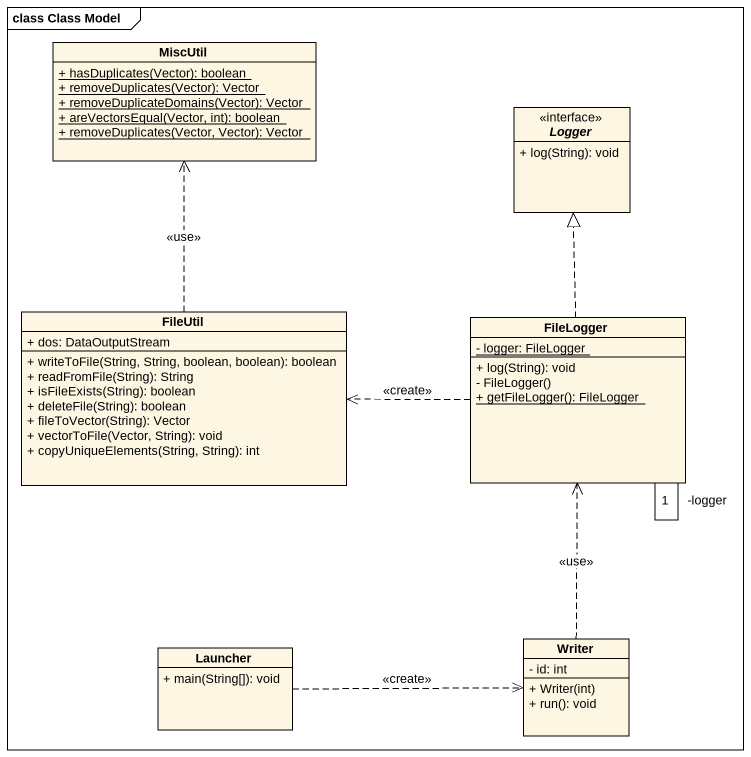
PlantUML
@startuml
mainframe class Class Model
hide circle
hide empty members
skinparam classAttributeIconSize 0
class MiscUtil {
  {static} + hasDuplicates(Vector): boolean
  {static} + removeDuplicates(Vector): Vector
  {static} + removeDuplicateDomains(Vector): Vector
  {static} + areVectorsEqual(Vector, int): boolean
  {static} + removeDuplicates(Vector, Vector): Vector
}
interface Logger {
  + log(String): void
}
class FileUtil {
  + dos: DataOutputStream
  + writeToFile(String, String, boolean, boolean): boolean
  + readFromFile(String): String
  + isFileExists(String): boolean
  + deleteFile(String): boolean
  + fileToVector(String): Vector
  + vectorToFile(Vector, String): void
  + copyUniqueElements(String, String): int
}
class FileLogger {
  {static} - logger: FileLogger
  + log(String): void
  - FileLogger()
  {static} + getFileLogger(): FileLogger
}
class Launcher {
  + main(String[]): void
}
class Writer {
  - id: int
  + Writer(int)
  + run(): void
}
FileUtil .up.> MiscUtil : <<use>>
FileLogger .up.|> Logger
FileLogger .left.> FileUtil : <<create>>
FileLogger -- "-logger\n1" FileLogger
Launcher .right.> Writer : <<create>>
Writer .up.> FileLogger : <<use>>
@enduml
